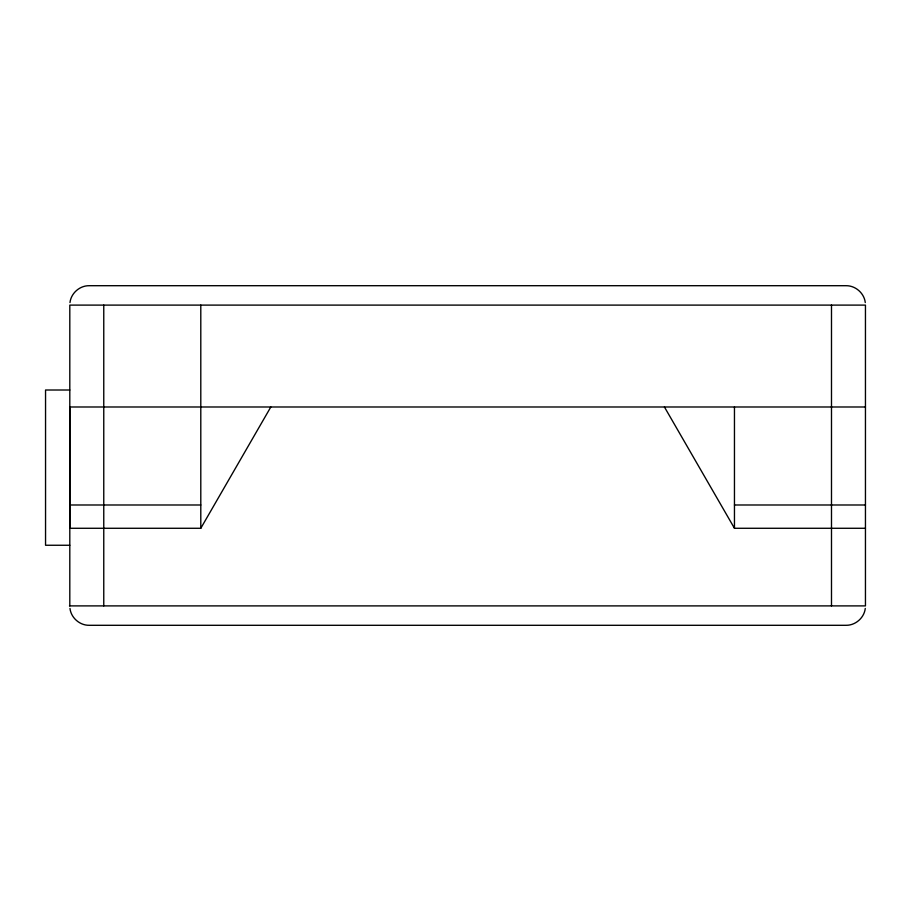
<?xml version="1.0" encoding="UTF-8"?>
<svg xmlns="http://www.w3.org/2000/svg" width="911" height="911" viewBox="0 0 911 911"><rect width="100%" height="100%" fill="white"/><g stroke="black" fill="none" stroke-linecap="round" stroke-linejoin="round"><path stroke-width="1.37" d="M69.976 302.566C71.058 293.171 79.758 285.553 89.21 285.701L846.046 285.701C855.497 285.553 864.197 293.171 865.279 302.566M865.279 608.434C864.197 617.829 855.497 625.447 846.046 625.299L89.21 625.299C79.758 625.447 71.058 617.829 69.976 608.434M865.45 406.989L69.805 406.989L69.805 528.278L200.796 528.278L270.818 406.989M69.805 390.01L45.55 390.01L45.55 545.256L69.805 545.256M69.805 504.99L200.796 504.99M734.46 504.99L865.45 504.99M664.438 406.989L734.46 528.278L865.45 528.278M69.475 605.895L865.45 605.895L865.45 305.105L69.805 305.105L69.805 605.895M831.492 305.105L831.492 605.895M734.46 406.989L734.46 528.278M200.796 305.105L200.796 528.278M103.763 305.105L103.763 605.895"/></g></svg>
